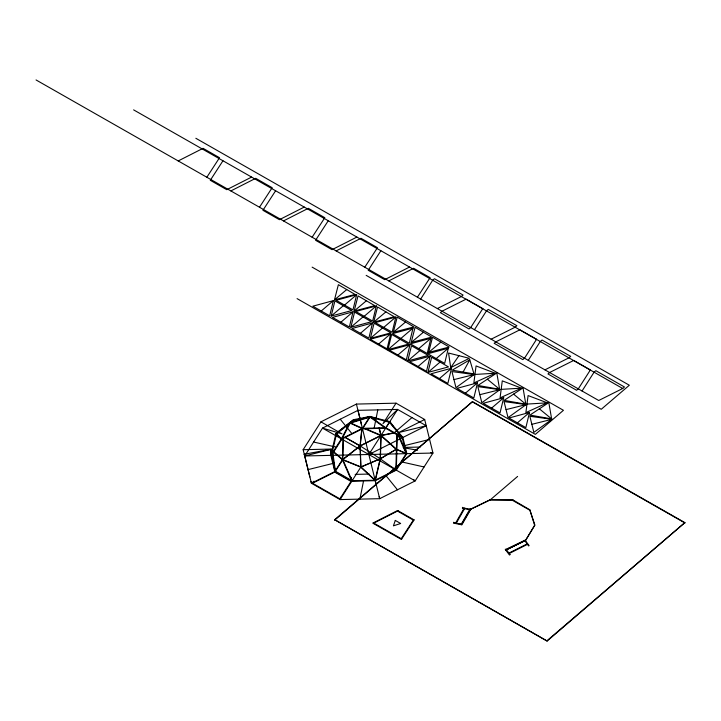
<?xml version="1.0" encoding="UTF-8"?>
<svg xmlns="http://www.w3.org/2000/svg" width="721" height="721" viewBox="0 0 721 721"><rect width="100%" height="100%" fill="white"/><g stroke="black" fill="none" stroke-linecap="round" stroke-linejoin="round"><path stroke-width="1.08" d="M331.921 453.518L331.498 455.348L335.409 471.246L352.1 480.754L375.154 480.231L395.838 469.876L396.883 433.645M397.325 434.258L396.307 470.155L375.28 480.682L351.794 481.222L334.823 471.552L330.84 455.375L330.452 449.39L304.298 454.248L311.436 483.259L340.078 499.581L379.697 498.68L415.179 480.907L432.96 453.049L424.678 419.496L396.036 403.174L356.417 404.075L320.935 421.848L303.153 449.706L309.868 477.005M343.025 438.422L342.394 459.692L351.794 481.222L351.217 477.365M343.493 437.62L342.835 459.592L352.1 480.736M341.403 496.49L340.078 499.581L360.924 466.92L360.212 446.029L361.978 428.707M394.802 432.942L380.895 435.664L360.221 445.984L342.872 459.61L360.924 466.92L375.145 480.213L380.165 458.763L380.895 435.664L379.039 428.229M376.173 484.413L375.271 480.754L380.391 458.826L381.094 435.322L379.237 427.769M361.861 428.256L360.058 445.848L360.779 467.136L375.28 480.682L374.794 478.762M359.887 499.13L363.537 480.952M374.154 428.067L377.795 409.889M360.924 466.92L380.165 458.763L396.307 470.155L406.842 453.644L402.868 437.467L389.782 421.704L369.981 416.468L353.632 419.676L349.838 422.614L341.384 438.864L330.84 455.375L331.912 450.697L334.823 471.552L311.436 483.259L311.003 481.547M330.84 455.375L335.959 433.51L349.838 422.614L369.981 416.468L375.073 418.378M333.354 300.63L329.686 315.807L312.806 306.2L333.354 300.63L321.242 311.003M356.652 294.709L352.984 309.895L336.112 300.278L356.652 294.709L344.548 305.082M353.02 311.832L349.352 327.01L332.471 317.402L353.02 311.832L340.907 322.206M376.317 305.911L372.649 321.097L355.777 311.481L376.317 305.911L364.213 316.285M372.532 322.945L368.864 338.131L351.992 328.515L372.532 322.945L360.428 333.327M390.737 333.679L387.069 348.856L370.188 339.249L390.737 333.679L378.633 344.052M395.838 317.033L392.161 332.21L375.29 322.602L395.838 317.033L383.725 327.406M413.016 328.082L409.339 343.259L392.467 333.652L413.016 328.082L400.903 338.455M409.997 344.647L406.329 359.833L389.457 350.217L409.997 344.647L397.893 355.02M430.897 338.275L427.229 353.452L410.348 343.836L430.897 338.275L418.793 348.649M430.167 356.138L426.499 371.324L409.627 361.708L430.167 356.138L418.063 366.511M448.336 348.207L444.659 363.384L427.787 353.777L448.336 348.207L436.223 358.58M451.535 368.233L447.858 383.41L430.987 373.802L451.535 368.233L439.422 378.606M477.5 382.806L473.823 397.992L456.952 388.376L477.5 382.806L465.387 393.179M503.709 397.74L500.032 412.917L483.16 403.309L503.709 397.74L491.596 408.113M529.52 412.439L525.852 427.625L508.972 418.009L529.52 412.439L517.408 422.821M331.173 316.059L334.923 300.882L351.74 310.544L331.173 316.059L343.331 305.713M350.839 327.262L354.588 312.085L371.405 321.746L350.839 327.262L362.996 316.916M370.36 338.383L374.1 323.206L390.917 332.859L370.36 338.383L382.509 328.028M387.925 349.658L391.665 334.472L408.483 344.133L387.925 349.658L400.074 339.303M407.744 360.942L411.484 345.765L428.301 355.426L407.744 360.942L419.892 350.595M427.913 372.433L431.654 357.255L448.471 366.917L427.913 372.433L440.062 362.086M334.481 299.855L338.374 284.678L355.074 294.438L334.481 299.855L346.729 289.554M354.146 311.057L358.04 295.88L374.74 305.641L354.146 311.057L366.394 300.756M373.658 322.179L377.561 306.993L394.252 316.762L373.658 322.179L385.906 311.878M393.305 332.309L397.208 317.132L413.899 326.901L393.305 332.309L405.553 322.017M411.195 342.502L415.089 327.325L431.78 337.086L411.195 342.502L423.434 332.201M428.625 352.434L432.528 337.257L449.219 347.017L428.625 352.434L440.873 342.142M461.197 524.248L461.314 524.699L470.525 509.287L490.244 499.707L512.892 499.887L529.809 509.783L534.631 525.239L525.456 540.579L505.791 549.943M463.089 372.045L469.795 359.797L473.967 373.911L452.211 370.17L469.795 359.797M470.93 509.017L461.882 524.807L453.518 523.131L453.662 522.238M469.822 509.287L469.93 509.738L462.404 508.224L462.558 507.341M420.676 299.062L432.681 280.244L434.439 278.739L463.08 295.051L461.323 296.556L437.341 308.561M383.446 420.424L389.782 421.704L385.6 428.247L362.51 428.788L341.862 439.125L331.507 455.366L336.545 433.862L350.163 423.164L369.981 417.135L389.412 422.272L402.264 437.737L406.184 453.662L395.838 469.876M474.472 329.713L486.477 310.886L488.234 309.381L516.876 325.694L515.118 327.199L491.136 339.203M528.268 360.356L540.281 341.529L542.03 340.033L570.672 356.345L568.914 357.85L544.932 369.855M582.063 391.007L594.077 372.18L595.825 370.675L624.467 386.988L622.71 388.493L598.727 400.497L36.05 79.95M352.461 421.506L353.632 419.676L358.103 419.577M398.992 433.645L402.868 437.467L385.897 427.796L369.981 416.468L362.411 428.328L341.384 438.864L335.959 433.51L353.632 419.676M399.975 435.493L402.264 437.737L385.609 428.265L369.981 417.135L362.501 428.779L350.163 423.164L341.862 439.116L336.545 433.862M396.036 403.174L382.95 423.678L397.613 409.438L426.246 425.75L368.846 454.509L397.613 409.438L357.986 410.339L322.503 428.112L304.722 455.96L432.96 453.049L430.761 452.653M339.897 498.851L351.316 480.952M206.846 177.249L219.526 157.71L203.052 148.328L178.213 160.936M222.969 160.774L210.289 180.304L226.764 189.695L251.611 177.087M259.488 207.242L272.168 187.703L255.694 178.312L230.855 190.93M275.611 190.759L262.931 210.298L279.406 219.689L304.253 207.071M312.13 237.227L324.82 217.697L308.336 208.306L283.497 220.914M328.253 220.752L315.573 240.282L332.048 249.673L356.895 237.065M364.772 267.221L377.462 247.682L360.978 238.29L336.139 250.908M380.895 250.737L368.215 270.276L384.69 279.667L409.537 267.049M417.414 297.205L430.104 277.675L413.62 268.284L388.781 280.893M401.227 538.722L413.62 519.643M450.742 367.602L469.335 358.328L448.543 353.02L450.742 367.602L458.935 355.678M340.781 440.08L342.151 438.296M394.378 432.627L411.934 417.594M334.67 519.706L472.489 401.642L684.86 522.626L547.131 641.05L334.67 519.706L547.131 641.05M334.76 520.066L472.489 401.642M470.525 509.287L490.19 499.923L517.606 476.437M547.041 640.69L684.86 522.626M311.436 483.259L314.068 481.186M352.154 421.641L353.885 420.28L369.936 417.135M350.911 422.587L353.885 420.28M474.103 374.569L455.96 387.646L451.968 371.567L474.103 374.569L453.96 379.606M499.977 389.646L481.835 402.724L477.843 386.645L499.977 389.646L479.844 394.684M526.186 404.58L508.044 417.648L504.051 401.579L526.186 404.58L506.052 409.618M552.007 419.289L533.864 432.357L529.863 416.287L552.007 419.289L531.864 424.318M380.21 458.745L396.063 449.318L406.175 453.653L397.821 434.538M332.723 451.382L342.394 459.692L360.779 467.136L380.391 458.826L396.541 449.219L406.842 453.644L398.785 435.187M373.82 523.104L398.082 510.783M424.678 419.496L398.569 432.573L426.246 425.75M312.49 483.241L335.292 471.822M505.313 549.168L505.421 549.618L525.095 540.263L529.133 545.653L528.574 545.914L524.825 540.624M505.421 549.618L509.468 554.999L509.918 554.287M495.309 373.217L473.859 382.968L476.067 365.935L495.309 373.217L474.959 374.451M521.517 388.15L500.068 397.893L502.276 380.859L521.517 388.15L501.167 389.376M547.329 402.85L525.879 412.601L528.087 395.568L547.329 402.85L526.979 404.084M369.972 416.477L349.838 422.614L362.411 428.328L385.897 427.796M529.809 509.783L534.919 525.149L525.456 540.579M308.083 469.614L332.832 463.459M404.851 445.551L429.608 439.404M394.171 432.753L381.094 435.322L360.058 445.848L342.394 459.692L334.823 471.552L334.319 465.099L330.452 449.39M303.153 449.706L332.318 449.039L304.722 455.96L304.298 454.248M403.345 447.426L420.172 447.047M355.138 474.382L369.251 474.067M490.19 499.923L512.829 500.113L510.684 499.725M499.617 389.295L477.915 385.447L496.805 372.946L499.617 389.295L487.36 379.192M525.825 404.22L504.123 400.371L523.013 387.88L525.825 404.22L513.568 394.126M551.637 418.928L529.944 415.08L548.825 402.579L551.637 418.928L539.38 408.834M510.738 499.509L512.892 499.887M403.318 447.651L417.594 450.255M462.675 507.782L471.038 509.468M453.779 522.689L461.305 524.203L461.188 523.752M313.617 442.036L336.112 447.119M401.57 461.9L424.074 466.974M364.988 428.445L381.094 435.322L396.541 449.219M364.069 428.472L380.895 435.664L396.063 449.318M195.842 138.279L629.334 385.23L601.26 409.285L366.16 275.359M133.619 109.871L622.71 388.493M312.13 267.14L563.443 410.303L535.361 434.366L297.079 298.62M472.579 401.994L684.95 522.977M512.541 500.365L529.205 509.855M320.935 421.848L342.006 433.862L322.503 428.112L415.179 480.907L413.439 479.501M344.971 437.259L360.058 445.848L380.391 458.826M345.404 437.548L360.221 445.984M334.706 472.111L351.028 481.412M397.496 511.081L413.322 520.093M312.022 482.971L340.366 499.121M373.343 522.833L401.696 538.984M333.345 451.436L342.872 459.61L335.409 471.228L332.705 451.833M340.249 419.225L351.893 433.591M385.789 475.418L397.442 489.793M510.026 554.737L506.286 549.447M389.782 421.704L392.972 426.048M527.583 544.292L509.152 553.557L509.035 553.115M527.249 543.859L508.819 553.124L508.711 552.674M525.393 540.353L505.836 550.159L505.718 549.708M525.258 540.182L505.7 549.979L505.583 549.537M470.083 508.855L461.034 524.645L460.926 524.194M464.802 508.278L456.276 523.194L456.168 522.743M464.117 508.143L455.6 523.058L455.492 522.608M379.183 496.571L379.697 498.68L356.417 404.075M357.986 410.339L361.347 424.173M395.297 520.418L393.423 525.852L400.678 523.482L395.297 520.418M482.773 308.651L470.768 327.469L469.01 328.974L440.369 312.662L442.126 311.157L466.108 299.152L482.773 308.651M536.568 339.294L524.564 358.121L522.806 359.626L494.164 343.313L495.922 341.808L519.904 329.803L536.568 339.294M590.364 369.945L578.359 388.763L576.602 390.268L547.969 373.956L549.717 372.451L573.7 360.446L590.364 369.945M414.088 519.904L401.408 539.443L372.766 523.131L397.604 510.522L414.088 519.904"/></g></svg>
